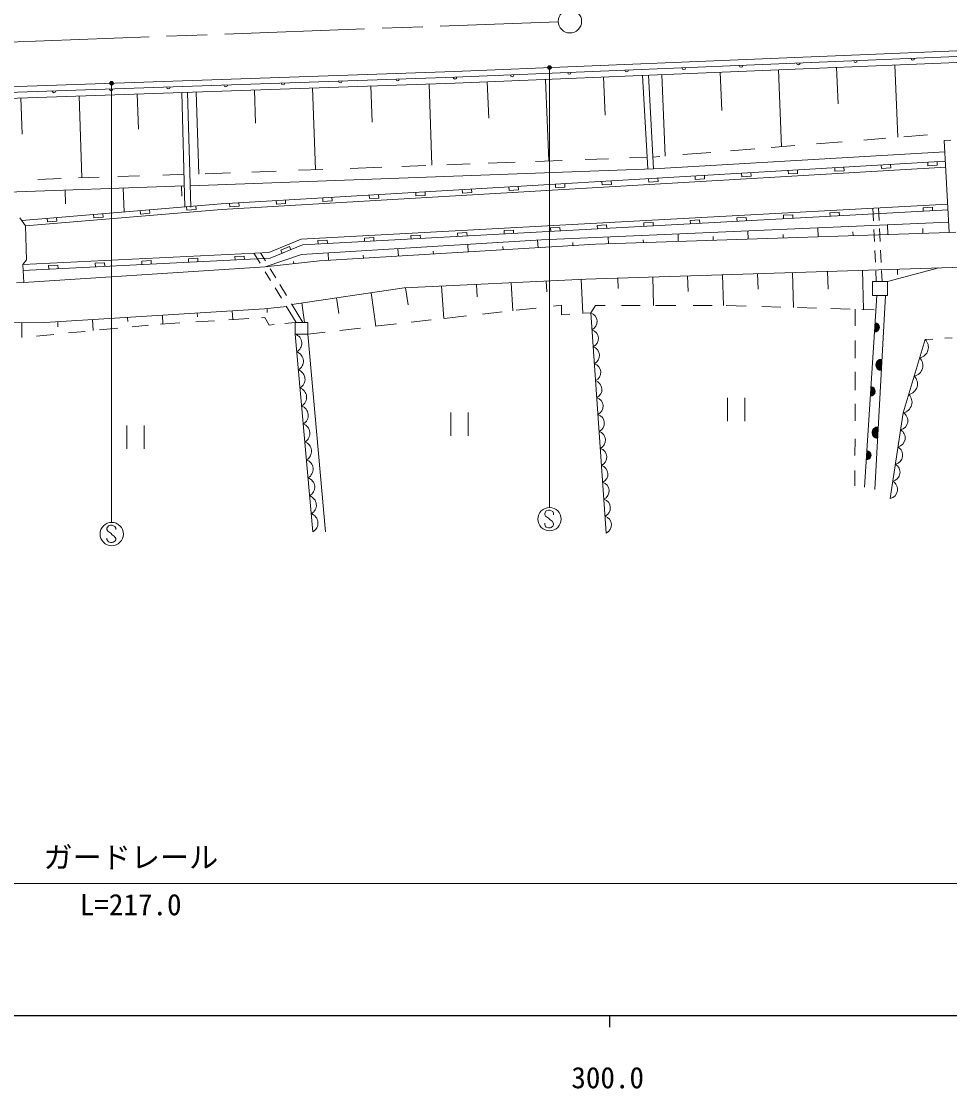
# Model space of a CAD drawing. Units: millimetres, scale not verified. Extents: x 40000 to 680000, y 20000 to 380000.
# Drawn here: x 317544 to 397182, y 198715 to 290301 of the extents above; entities that cross this region are included whole.
import ezdxf
from ezdxf.enums import TextEntityAlignment as Align

# ---------------------------------------------------------------- set-up
doc = ezdxf.new("R2010")
doc.units = ezdxf.units.MM
doc.header["$LTSCALE"] = 1000
doc.linetypes.add('CHAIN', pattern=[18.5, 12, -1.5, 3.5, -1.5])
for name, color, linetype, lineweight in [('M-BGD', 7, 'Continuous', 13), ('M-BMK', 2, 'CHAIN', 13), ('M-BMK-SRVR', 3, 'Continuous', 13), ('M-STR-STR3', 7, 'Continuous', 13), ('M-STR-STRC', 7, 'Continuous', 13), ('M-TTL-BAND', 7, 'Continuous', 25)]:
    doc.layers.add(name, color=color, linetype=linetype, lineweight=lineweight)
doc.styles.add('ＭＳ ゴシック', font='')
doc.styles.get('ＭＳ ゴシック').set_extended_font_data('MS Gothic')

# ---------------------------------------------------------------- blocks, each defined once
blk = doc.blocks.new('filled_dot')
at = {"color": 0, "linetype": 'Continuous', "lineweight": -2, "const_width": 1.25}
blk.add_lwpolyline([(-0.625, 0, 1), (0.625, 0, 1)], format="xyb", close=True, dxfattribs=at)

msp = doc.modelspace()

# ---------------------------------------------------------------- linework, layer by layer
at = {"layer": 'M-BGD'}
for p, q in [((354715, 286000), (408730, 288227)), ((354734, 285501), (408755, 287727)), ((354753, 285001), (408780, 287228)), ((266274, 282971), (354715, 286000)), ((377627, 282659), (377492, 285938)), ((382759, 279547), (382487, 286144)), ((387612, 283217), (387483, 286350)), ((392735, 280353), (392479, 286556)), ((266287, 282471), (354734, 285501)), ((266301, 281971), (354753, 285001)), ((352765, 277947), (352526, 284925)), ((357638, 281983), (357509, 285115)), ((362793, 278322), (362504, 285321)), ((367635, 282249), (367500, 285526)), ((370839, 285664), (371288, 277639)), ((371339, 285685), (371788, 277657)), ((372784, 278741), (372496, 285732)), ((327597, 281058), (327494, 284067)), ((331304, 284198), (331580, 274345)), ((331804, 284215), (332080, 274359)), ((332778, 277200), (332537, 284240)), ((337632, 281557), (337534, 284411)), ((342771, 277574), (342531, 284582)), ((347635, 281653), (347528, 284754)), ((317606, 280610), (317500, 283725)), ((322737, 276872), (322497, 283896)), ((389832, 280118), (391709, 280270)), ((393245, 280394), (395269, 280558)), ((378384, 279193), (380471, 279362)), ((381883, 279476), (383891, 279638)), ((385749, 279789), (387961, 279967)), ((397279, 280119), (396724, 280089)), ((396724, 280089), (397144, 272182)), ((365915, 278439), (367906, 278513)), ((369725, 278581), (371233, 278637)), ((371732, 278656), (372308, 278702)), ((371788, 277657), (396776, 279118)), ((374305, 278864), (376692, 279057)), ((332029, 276172), (371788, 277657)), ((334692, 274641), (396819, 278298)), ((334692, 274641), (396819, 278298)), ((334728, 274142), (396846, 277799)), ((341327, 277520), (343422, 277598)), ((345760, 277685), (348476, 277787)), ((350188, 277851), (352232, 277927)), ((354053, 277995), (356041, 278070)), ((357605, 278128), (359901, 278214)), ((361641, 278279), (363948, 278365)), ((384124, 277551), (384142, 277251)), ((387336, 277439), (387318, 277739)), ((388117, 277786), (388135, 277486)), ((391329, 277675), (391311, 277974)), ((392128, 277722), (391329, 277675)), ((392110, 278021), (392128, 277722)), ((395322, 277910), (395305, 278209)), ((396121, 277957), (395322, 277910)), ((396103, 278256), (396121, 277957)), ((318968, 276740), (320967, 276810)), ((322461, 276862), (324211, 276923)), ((325821, 276980), (327686, 277045)), ((329673, 277115), (331500, 277179)), ((333317, 277220), (335498, 277302)), ((337310, 277370), (339400, 277448)), ((368152, 276611), (368169, 276311)), ((371364, 276499), (371346, 276799)), ((372145, 276846), (372162, 276546)), ((375357, 276734), (375339, 277034)), ((376155, 276781), (375357, 276734)), ((376138, 277081), (376155, 276781)), ((379350, 276969), (379332, 277269)), ((380148, 277016), (379350, 276969)), ((380131, 277316), (380148, 277016)), ((383343, 277204), (383325, 277504)), ((384142, 277251), (383343, 277204)), ((388135, 277486), (387336, 277439)), ((291716, 274784), (331528, 276179)), ((321332, 274656), (321291, 275820)), ((326360, 273947), (326288, 275996)), ((331316, 275288), (331285, 276171)), ((355391, 275559), (355374, 275858)), ((356172, 275905), (356190, 275606)), ((359384, 275794), (359367, 276094)), ((360183, 275841), (359384, 275794)), ((360165, 276141), (360183, 275841)), ((363377, 276029), (363360, 276329)), ((364176, 276076), (363377, 276029)), ((364158, 276376), (364176, 276076)), ((367371, 276264), (367353, 276564)), ((368169, 276311), (367371, 276264)), ((372162, 276546), (371364, 276499)), ((339419, 274619), (339401, 274918)), ((340200, 274965), (340218, 274666)), ((343412, 274854), (343394, 275153)), ((344211, 274901), (343412, 274854)), ((344193, 275200), (344211, 274901)), ((347405, 275089), (347388, 275388)), ((348204, 275136), (347405, 275089)), ((348186, 275435), (348204, 275136)), ((351398, 275324), (351381, 275623)), ((352197, 275371), (351398, 275324)), ((352179, 275670), (352197, 275371)), ((356190, 275606), (355391, 275559)), ((317584, 273217), (334692, 274641)), ((317584, 273217), (334692, 274641)), ((317910, 272742), (334728, 274142)), ((327757, 273763), (327732, 274062)), ((328530, 274128), (328554, 273829)), ((331743, 274094), (331719, 274393)), ((332541, 274161), (331743, 274094)), ((332516, 274460), (332541, 274161)), ((335426, 274384), (335408, 274683)), ((336225, 274431), (335426, 274384)), ((336207, 274730), (336225, 274431)), ((340218, 274666), (339419, 274619)), ((341560, 271606), (397015, 274624)), ((341671, 271111), (397041, 274125)), ((397041, 274125), (341671, 271111)), ((386914, 273874), (387713, 273918)), ((386930, 273575), (386914, 273874)), ((387713, 273918), (387729, 273618)), ((390637, 273174), (390584, 274274)), ((391137, 273199), (391083, 274301)), ((394902, 274309), (395701, 274352)), ((394918, 274009), (394902, 274309)), ((395701, 274352), (395717, 274053)), ((317426, 273445), (317910, 272742)), ((319785, 273099), (319760, 273398)), ((320582, 273165), (319785, 273099)), ((320557, 273464), (320582, 273165)), ((323771, 273431), (323746, 273730)), ((324568, 273497), (323771, 273431)), ((324543, 273796), (324568, 273497)), ((328554, 273829), (327757, 273763)), ((362177, 271540), (397097, 273074)), ((370937, 273004), (371736, 273048)), ((370954, 272705), (370937, 273004)), ((371736, 273048), (371753, 272748)), ((374932, 273222), (375730, 273265)), ((374948, 272922), (374932, 273222)), ((375730, 273265), (375747, 272966)), ((378926, 273439), (379724, 273483)), ((378942, 273140), (378926, 273439)), ((379724, 273483), (379741, 273183)), ((382920, 273657), (383719, 273700)), ((382936, 273357), (382920, 273657)), ((383719, 273700), (383735, 273401)), ((317910, 272742), (317991, 269835)), ((354961, 272135), (355760, 272178)), ((354977, 271835), (354961, 272135)), ((355760, 272178), (355776, 271879)), ((358955, 272352), (359754, 272396)), ((358971, 272053), (358955, 272352)), ((359754, 272396), (359770, 272096)), ((362949, 272570), (363748, 272613)), ((362966, 272270), (362949, 272570)), ((363748, 272613), (363764, 272314)), ((366798, 271168), (397144, 272182)), ((366943, 272787), (367742, 272831)), ((366960, 272487), (366943, 272787)), ((367742, 272831), (367758, 272531)), ((373881, 272054), (373902, 271406)), ((379875, 272317), (379899, 271606)), ((382887, 272019), (382897, 271706)), ((385870, 272581), (385896, 271806)), ((388883, 272246), (388894, 271907)), ((390723, 271399), (390673, 272450)), ((391223, 271419), (391170, 272523)), ((391864, 272844), (391892, 272007)), ((394877, 272526), (394891, 272107)), ((397700, 272212), (397144, 272182)), ((338784, 270468), (341560, 271606)), ((338894, 269973), (341671, 271111)), ((341671, 271111), (338894, 269973)), ((341569, 270281), (362177, 271540)), ((342979, 271483), (343778, 271526)), ((342995, 271183), (342979, 271483)), ((343134, 269737), (366798, 271168)), ((343778, 271526), (343794, 271227)), ((346973, 271700), (347772, 271743)), ((346989, 271400), (346973, 271700)), ((347772, 271743), (347788, 271444)), ((350967, 271917), (351766, 271961)), ((350983, 271618), (350967, 271917)), ((351766, 271961), (351782, 271661)), ((355843, 271153), (355882, 270508)), ((361832, 271525), (361871, 270870)), ((364850, 271316), (364866, 271051)), ((367886, 271791), (367906, 271205)), ((370896, 271542), (370904, 271305)), ((376890, 271826), (376901, 271506)), ((317657, 269432), (338784, 270468)), ((337495, 270405), (338023, 269539)), ((338063, 270433), (338479, 269751)), ((338474, 269231), (341569, 270281)), ((339799, 270668), (340539, 270971)), ((339912, 270390), (339799, 270668)), ((340539, 270971), (340653, 270694)), ((343865, 270421), (343904, 269783)), ((346882, 270237), (346899, 269964)), ((349854, 270787), (349893, 270146)), ((352872, 270589), (352888, 270327)), ((358859, 270978), (358877, 270689)), ((390809, 269625), (390760, 270642)), ((391312, 269594), (391259, 270677)), ((317991, 269835), (317657, 269432)), ((317657, 269432), (317745, 267898)), ((317685, 268933), (338894, 269973)), ((338894, 269973), (317685, 268933)), ((319885, 269341), (320684, 269380)), ((319900, 269041), (319885, 269341)), ((320684, 269380), (320699, 269080)), ((323880, 269537), (324679, 269576)), ((323895, 269237), (323880, 269537)), ((324679, 269576), (324694, 269276)), ((327876, 269733), (328675, 269772)), ((327890, 269433), (327876, 269733)), ((328675, 269772), (328689, 269472)), ((331871, 269929), (332670, 269968)), ((331885, 269629), (331871, 269929)), ((332670, 269968), (332684, 269668)), ((335866, 270125), (336665, 270164)), ((335881, 269825), (335866, 270125)), ((336665, 270164), (336680, 269864)), ((338474, 269231), (343134, 269737)), ((340897, 269701), (340919, 269496)), ((365969, 268187), (400055, 269267)), ((317745, 267898), (338474, 269231)), ((338467, 268810), (338919, 268068)), ((338894, 269071), (339370, 268289)), ((371783, 265915), (371706, 268369)), ((374747, 267123), (374704, 268464)), ((377786, 265915), (377703, 268559)), ((380743, 267325), (380701, 268654)), ((383795, 265745), (383700, 268749)), ((386747, 267305), (386698, 268844)), ((389803, 265575), (389697, 268939)), ((390889, 267988), (390845, 268893)), ((391389, 267988), (391345, 268907)), ((391841, 267988), (396242, 269147)), ((392710, 268579), (392695, 269034)), ((317745, 267898), (317136, 267864)), ((339307, 267432), (339853, 266536)), ((339715, 267723), (340300, 266763)), ((350397, 267424), (365969, 268187)), ((350726, 265962), (350510, 267440)), ((353781, 264799), (353586, 267580)), ((356634, 266666), (356582, 267727)), ((359696, 265472), (359578, 267874)), ((362621, 267077), (362575, 268021)), ((365715, 265242), (365571, 268168)), ((368736, 267375), (368707, 268274)), ((390568, 267988), (391841, 267988)), ((390568, 266788), (390568, 267988)), ((391841, 267988), (391841, 266788)), ((340756, 266016), (350397, 267424)), ((344767, 265245), (344573, 266574)), ((347960, 264136), (347541, 267007)), ((390934, 266788), (389863, 250325)), ((391841, 266788), (390568, 266788)), ((391668, 266788), (390757, 250133)), ((319571, 264454), (338398, 265639)), ((338398, 265639), (340281, 265835)), ((338645, 265317), (338624, 265653)), ((340272, 265849), (341113, 264470)), ((340731, 266056), (341698, 264470)), ((341848, 264470), (341604, 266140)), ((359995, 265506), (361716, 265702)), ((363207, 265872), (363879, 265949)), ((363879, 265949), (363879, 265126)), ((366390, 265285), (366803, 265913)), ((366803, 265913), (367619, 265913)), ((369039, 265914), (370641, 265914)), ((371941, 265915), (373693, 265916)), ((375174, 265916), (376806, 265917)), ((378015, 265908), (379733, 265860)), ((381064, 265822), (382701, 265776)), ((384125, 265736), (385767, 265689)), ((386978, 265655), (388639, 265608)), ((323713, 263765), (323654, 264711)), ((326671, 264536), (326648, 264899)), ((329690, 264323), (329642, 265088)), ((332658, 264931), (332636, 265276)), ((335356, 264690), (337052, 264799)), ((335677, 264710), (335630, 265464)), ((338143, 264870), (338433, 264889)), ((338433, 264889), (338806, 264232)), ((353855, 264807), (355729, 265021)), ((357101, 265177), (358794, 265370)), ((363879, 265126), (364611, 265172)), ((365812, 265248), (366390, 265285)), ((366390, 265285), (367726, 246387)), ((367726, 246387), (366390, 265285)), ((389090, 265596), (389087, 264164)), ((389640, 265580), (390713, 265550)), ((316320, 264420), (319571, 264454)), ((317594, 263173), (317581, 264433)), ((320687, 264089), (320660, 264522)), ((324252, 263817), (325834, 263970)), ((327059, 264088), (328441, 264222)), ((329485, 264310), (331132, 264417)), ((332526, 264507), (334114, 264609)), ((338806, 264232), (339226, 264277)), ((340154, 264376), (341031, 264470)), ((341031, 264470), (342109, 264470)), ((341031, 263470), (341031, 264470)), ((342109, 264470), (342109, 263470)), ((344861, 263783), (346632, 263985)), ((347908, 264130), (349734, 264338)), ((350981, 264480), (352715, 264677)), ((318857, 263295), (320341, 263439)), ((321590, 263559), (323029, 263699)), ((342109, 263470), (341031, 263470)), ((341031, 263470), (342561, 246506)), ((342561, 246506), (341031, 263470)), ((342109, 263470), (343618, 263641)), ((342109, 263470), (343639, 246506)), ((389084, 262917), (389080, 261401)), ((393200, 256716), (395077, 263000)), ((393200, 256716), (395077, 263000)), ((395077, 263000), (395745, 263040)), ((396766, 263103), (397408, 263142)), ((389078, 260228), (389074, 258655)), ((378118, 256000), (378118, 258000)), ((379618, 258000), (379618, 256000)), ((389071, 257482), (389068, 256011)), ((354385, 254726), (354385, 256726)), ((355885, 256726), (355885, 254726)), ((392091, 249353), (393200, 256716)), ((392091, 249353), (393200, 256716)), ((326590, 253611), (326590, 255611)), ((328090, 255611), (328090, 253611)), ((389064, 254465), (389060, 253040)), ((389057, 251770), (389054, 250457))]:
    msp.add_line(p, q, dxfattribs=at)
for centre, radius, start, end in [((384200, 286715), 150, 182.36018, 2.36018), ((389111, 286918), 150, 182.36018, 2.36018), ((394022, 287120), 150, 182.36018, 2.36018), ((364556, 285906), 150, 182.36018, 2.36018), ((369467, 286108), 150, 182.36018, 2.36018), ((374378, 286310), 150, 182.36018, 2.36018), ((379289, 286513), 150, 182.36018, 2.36018), ((339993, 284996), 150, 181.9619, 1.9619), ((344907, 285164), 150, 181.9619, 1.9619), ((349820, 285332), 150, 181.9619, 1.9619), ((354734, 285501), 150, 181.9619, 2.36018), ((359645, 285703), 150, 182.36018, 2.36018), ((320338, 284322), 150, 181.9619, 1.9619), ((325252, 284491), 150, 181.9619, 1.9619), ((330165, 284659), 150, 181.9619, 1.9619), ((335079, 284827), 150, 181.9619, 1.9619), ((366161, 264538), 781, 295.12622, 72.95935), ((366264, 263084), 781, 295.12622, 72.95935), ((390756, 264044), 400, 266.27594, 86.27594), ((390756, 264044), 400, 266.27594, 86.27594), ((390756, 264044), 350, 266.27594, 86.27594), ((390756, 264044), 300, 266.27594, 86.27594), ((390756, 264044), 250, 266.27594, 86.27594), ((390756, 264044), 200, 266.27594, 86.27594), ((390756, 264044), 150, 266.27594, 86.27594), ((390756, 264044), 100, 266.27594, 86.27594), ((390756, 264044), 50, 266.27594, 86.27594), ((340752, 262667), 849, 299.44483, 70.86356), ((394438, 262335), 922, 280.60636, 46.13792), ((366367, 261631), 781, 295.12622, 72.95935), ((340891, 261125), 849, 299.44483, 70.86356), ((391342, 260827), 500, 86.86976, 266.86976), ((391342, 260827), 500, 86.86976, 266.86976), ((391342, 260827), 450, 86.86976, 266.86976), ((391342, 260827), 400, 86.86976, 266.86976), ((391342, 260827), 350, 86.86976, 266.86976), ((391342, 260827), 300, 86.86976, 266.86976), ((391342, 260827), 250, 86.86976, 266.86976), ((391342, 260827), 200, 86.86976, 266.86976), ((393969, 260764), 922, 280.60636, 46.13792), ((341031, 259583), 849, 299.44483, 70.86356), ((366469, 260177), 781, 295.12622, 72.95935), ((391342, 260827), 150, 86.86976, 266.86976), ((391342, 260827), 100, 86.86976, 266.86976), ((391342, 260827), 50, 86.86976, 266.86976), ((366572, 258723), 781, 295.12622, 72.95935), ((393500, 259193), 922, 280.60636, 46.13792), ((341170, 258041), 849, 299.44483, 70.86356), ((390399, 258556), 400, 266.27594, 86.27594), ((390399, 258556), 400, 266.27594, 86.27594), ((390399, 258556), 350, 266.27594, 86.27594), ((390399, 258556), 300, 266.27594, 86.27594), ((390399, 258556), 250, 266.27594, 86.27594), ((390399, 258556), 200, 266.27594, 86.27594), ((390399, 258556), 150, 266.27594, 86.27594), ((390399, 258556), 100, 266.27594, 86.27594), ((390399, 258556), 50, 266.27594, 86.27594), ((393031, 257622), 922, 280.60636, 46.13792), ((366675, 257270), 781, 295.12622, 72.95935), ((341309, 256498), 849, 299.44483, 70.86356), ((366778, 255816), 781, 295.12622, 72.95935), ((392788, 256025), 804, 283.67847, 59.1951), ((341448, 254956), 849, 299.44483, 70.86356), ((366880, 254363), 781, 295.12622, 72.95935), ((391024, 255003), 500, 86.86976, 266.86976), ((391024, 255003), 500, 86.86976, 266.86976), ((391024, 255003), 450, 86.86976, 266.86976), ((391024, 255003), 400, 86.86976, 266.86976), ((391024, 255003), 350, 86.86976, 266.86976), ((391024, 255003), 300, 86.86976, 266.86976), ((391024, 255003), 250, 86.86976, 266.86976), ((391024, 255003), 200, 86.86976, 266.86976), ((391024, 255003), 150, 86.86976, 266.86976), ((391024, 255003), 100, 86.86976, 266.86976), ((391024, 255003), 50, 86.86976, 266.86976), ((392567, 254553), 804, 283.67847, 59.1951), ((341587, 253414), 849, 299.44483, 70.86356), ((392345, 253080), 804, 283.67847, 59.1951), ((366983, 252909), 781, 295.12622, 72.95935), ((390041, 253069), 400, 266.27594, 86.27594), ((390041, 253069), 400, 266.27594, 86.27594), ((390041, 253069), 350, 266.27594, 86.27594), ((390041, 253069), 300, 266.27594, 86.27594), ((390041, 253069), 250, 266.27594, 86.27594), ((390041, 253069), 200, 266.27594, 86.27594), ((390041, 253069), 150, 266.27594, 86.27594), ((390041, 253069), 100, 266.27594, 86.27594), ((390041, 253069), 50, 266.27594, 86.27594), ((341726, 251872), 849, 299.44483, 70.86356), ((367086, 251455), 781, 295.12622, 72.95935), ((392123, 251607), 804, 283.67847, 59.1951), ((341865, 250330), 849, 299.44483, 70.86356), ((367189, 250002), 781, 295.12622, 72.95935), ((391901, 250134), 804, 283.67847, 59.1951), ((342004, 248787), 849, 299.44483, 70.86356), ((367291, 248548), 781, 295.12622, 72.95935), ((342143, 247245), 849, 299.44483, 70.86356), ((367394, 247094), 781, 295.12622, 72.95935)]:
    msp.add_arc(centre, radius, start, end, dxfattribs=at)
at = {"layer": 'M-BMK'}
msp.add_line((316507, 288528), (363611, 290264), dxfattribs=at)
at = {"layer": 'M-BMK-SRVR'}
msp.add_circle((364610, 290301), 1000, dxfattribs=at)
at = {"layer": 'M-STR-STR3'}
msp.add_line((212473, 216305), (441400, 216305), dxfattribs=at)
at = {"layer": 'M-STR-STRC'}
for p, q in [((362850, 286336), (362850, 248588)), ((325284, 284992), (325284, 247308)), ((362576, 248285), (362453, 248100)), ((362769, 248351), (362576, 248285)), ((362890, 248348), (362769, 248351)), ((363140, 248229), (362890, 248348)), ((363203, 248098), (363140, 248229)), ((362453, 248100), (362455, 247969)), ((362455, 247969), (362518, 247840)), ((362518, 247840), (362774, 247658)), ((362774, 247658), (362903, 247526)), ((362903, 247526), (363082, 247410)), ((363082, 247410), (363208, 247210)), ((363203, 247969), (363203, 248098)), ((325010, 247005), (324886, 246820)), ((324886, 246820), (324889, 246689)), ((324889, 246689), (324952, 246560)), ((324952, 246560), (325208, 246378)), ((325202, 247070), (325010, 247005)), ((325323, 247068), (325202, 247070)), ((325208, 246378), (325337, 246246)), ((325574, 246949), (325323, 247068)), ((325637, 246818), (325574, 246949)), ((325637, 246689), (325637, 246818)), ((362455, 247121), (362453, 247242)), ((362495, 247018), (362455, 247121)), ((362579, 246907), (362495, 247018)), ((362766, 246847), (362579, 246907)), ((362900, 246847), (362766, 246847)), ((363000, 246876), (362900, 246847)), ((363142, 246968), (363000, 246876)), ((363203, 247100), (363142, 246968)), ((363208, 247210), (363203, 247100)), ((324889, 245841), (324886, 245962)), ((324928, 245738), (324889, 245841)), ((325013, 245627), (324928, 245738)), ((325200, 245567), (325013, 245627)), ((325334, 245567), (325200, 245567)), ((325434, 245596), (325334, 245567)), ((325337, 246246), (325516, 246130)), ((325576, 245688), (325434, 245596)), ((325516, 246130), (325642, 245930)), ((325637, 245820), (325576, 245688)), ((325642, 245930), (325637, 245820))]:
    msp.add_line(p, q, dxfattribs=at)
for centre in [(362860, 247588), (325294, 246308)]:
    msp.add_circle(centre, 1000, dxfattribs=at)
at = {"layer": 'M-TTL-BAND'}
for p, q in [((40000, 205000), (579000, 205000)), ((368000, 205000), (368000, 204000))]:
    msp.add_line(p, q, dxfattribs=at)

# ---------------------------------------------------------------- block references
at = {"layer": 'M-STR-STRC', "xscale": 160, "yscale": 160, "rotation": 270}
for p in [(362850, 286336), (325284, 284992)]:
    msp.add_blockref('filled_dot', p, dxfattribs=at)

# ---------------------------------------------------------------- texts
at = {"layer": 'M-STR-STR3', "style": 'ＭＳ ゴシック'}
for s, p in [('ガードレール', (319436, 217102)), ('L=217.0', (322561, 213043))]:
    msp.add_text(s, height=1833, dxfattribs=at).set_placement(p, align=Align.BOTTOM_LEFT)
at = {"layer": 'M-TTL-BAND', "style": 'ＭＳ ゴシック'}
msp.add_text('300.0', height=1833, dxfattribs=at).set_placement((367844, 198195), align=Align.BOTTOM_CENTER)

doc.saveas('drawing.dxf')
